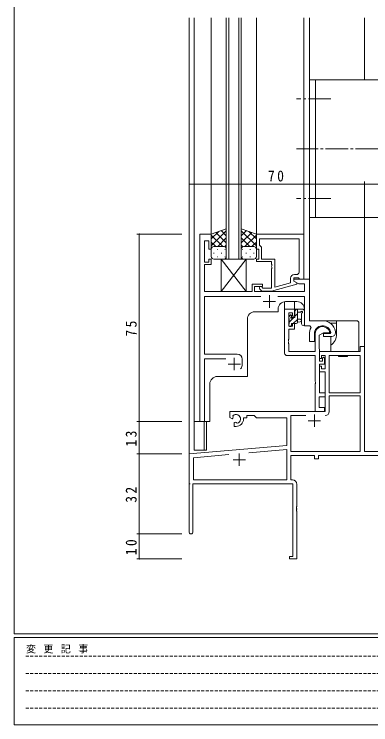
# Model space of a CAD drawing. Units: millimetres on the paper. Extents: x -420 to 373, y -297 to 267.
# Drawn here: x -417.7 to -275.1, y -297 to -12.6 of the extents above; entities that cross this region are included whole.
import ezdxf

# ---------------------------------------------------------------- set-up
doc = ezdxf.new("R2010")
doc.units = ezdxf.units.MM
doc.linetypes.add('CHAIN2', pattern=[12, 9, -1, 1, -1])
doc.linetypes.add('DASHED1', pattern=[1.8, 1.2, -0.6])
for name, color, linetype, lineweight in [('0-1_YKK_ZWAK', 7, 'Continuous', 9), ('0-3_YKK_11', 7, 'Continuous', 9), ('0-4_YKK_12', 2, 'Continuous', 9), ('0-5_YKK_13', 4, 'Continuous', 9), ('0-6_YKK_D', 6, 'Continuous', 9)]:
    doc.layers.add(name, color=color, linetype=linetype, lineweight=lineweight)
doc.styles.add('ＭＳ ゴシック', font='')
doc.styles.get('ＭＳ ゴシック').set_extended_font_data('MS Gothic')

msp = doc.modelspace()

# ---------------------------------------------------------------- linework, layer by layer
at = {"layer": '0-1_YKK_ZWAK'}
for p, q in [((-417.7, -260.575), (-417.7, 264.425)), ((352.3, -260.575), (-417.7, -260.575)), ((-417.7, -296.975), (-417.7, -261.975)), ((314.5, -261.975), (-417.7, -261.975)), ((-417.7, -296.975), (314.5, -296.975))]:
    msp.add_line(p, q, dxfattribs=at)
at = {"layer": '0-1_YKK_ZWAK', "linetype": 'DASHED1'}
for p, q in [((-413.101, -269.488), (-164.909, -269.488)), ((-413.101, -276.416), (-164.909, -276.416)), ((-413.101, -283.345), (-164.909, -283.345)), ((-413.101, -290.274), (-164.909, -290.274))]:
    msp.add_line(p, q, dxfattribs=at)
at = {"layer": '0-3_YKK_11'}
for p, q in [((-343.5, -100.575), (-343.5, -175.575)), ((-338.9, -100.575), (-343.5, -100.575)), ((-338.9, -106.575), (-338.9, -100.575)), ((-320.9, -106.575), (-320.9, -100.575)), ((-320.9, -100.575), (-301.9, -100.575)), ((-301.9, -100.575), (-301.9, -118.575)), ((-341.57, -103.275), (-339.9, -103.275)), ((-341.57, -111.775), (-341.57, -103.275)), ((-339.9, -103.275), (-339.9, -106.575)), ((-303.83, -102.505), (-319.6, -102.505)), ((-319.6, -102.505), (-319.6, -105.075)), ((-303.83, -102.505), (-319.6, -102.505)), ((-319.6, -105.075), (-319.4, -105.275)), ((-303.83, -115.775), (-303.83, -102.505)), ((-339.9, -106.575), (-338.9, -106.575)), ((-319.9, -106.575), (-320.9, -106.575)), ((-319.9, -110.575), (-319.9, -106.575)), ((-319.4, -105.275), (-318.9, -105.775)), ((-318.9, -105.775), (-318.9, -110.575)), ((-339.9, -110.575), (-339.9, -111.775)), ((-338.9, -110.575), (-339.9, -110.575)), ((-338.9, -112.775), (-338.9, -110.575)), ((-320.9, -110.575), (-319.9, -110.575)), ((-320.9, -111.575), (-320.9, -110.575)), ((-318.9, -110.575), (-313.5, -110.575)), ((-313.5, -110.575), (-313.5, -121.784)), ((-339.9, -111.775), (-341.57, -111.775)), ((-341.57, -112.775), (-338.9, -112.775)), ((-341.57, -117.617), (-341.57, -112.775)), ((-314.8, -111.575), (-320.9, -111.575)), ((-314.8, -112.617), (-314.8, -111.575)), ((-314.68, -112.8), (-314.8, -112.617)), ((-314.8, -113.534), (-314.68, -113.35)), ((-314.8, -113.617), (-314.8, -113.534)), ((-314.68, -113.8), (-314.8, -113.617)), ((-314.68, -113.35), (-314.68, -112.8)), ((-314.8, -114.534), (-314.68, -114.35)), ((-314.8, -122.175), (-314.8, -114.534)), ((-314.68, -114.35), (-314.68, -113.8)), ((-341.69, -117.8), (-341.57, -117.617)), ((-341.69, -118.35), (-341.69, -117.8)), ((-341.57, -118.534), (-341.69, -118.35)), ((-341.69, -118.8), (-341.57, -118.617)), ((-341.69, -119.35), (-341.69, -118.8)), ((-341.57, -119.534), (-341.69, -119.35)), ((-341.57, -118.617), (-341.57, -118.534)), ((-307.2, -120.096), (-307.2, -118.275)), ((-305.9, -118.075), (-305.9, -119.375)), ((-304.1, -118.075), (-305.9, -118.075)), ((-305.9, -118.575), (-305.9, -119.375)), ((-299.7, -118.575), (-305.9, -118.575)), ((-305.9, -119.375), (-303.943, -120.505)), ((-305.9, -119.375), (-304.7, -120.068)), ((-305.7, -116.775), (-304.83, -116.775)), ((-303.9, -118.275), (-304.1, -118.075)), ((-303.6, -118.575), (-303.9, -118.275)), ((-301.9, -118.575), (-303.6, -118.575)), ((-299.7, -135.275), (-299.7, -118.575)), ((-341.57, -123.575), (-341.57, -119.534)), ((-322.6, -120.575), (-322.6, -123.575)), ((-318.4, -120.575), (-322.6, -120.575)), ((-321.6, -121.575), (-318.4, -121.575)), ((-321.6, -123.575), (-321.6, -121.575)), ((-318.676, -121.751), (-318.251, -122.175)), ((-318.4, -121.575), (-318.4, -120.575)), ((-318.251, -122.175), (-314.8, -122.175)), ((-304.7, -120.668), (-314.803, -123.375)), ((-313.5, -121.784), (-307.2, -120.096)), ((-304.7, -120.068), (-304.7, -120.668)), ((-303.943, -120.505), (-301.63, -120.505)), ((-301.63, -120.505), (-301.63, -123.575)), ((-322.6, -123.575), (-341.57, -123.575)), ((-301.63, -123.575), (-321.6, -123.575)), ((-318.749, -123.375), (-319.524, -122.6)), ((-314.803, -123.375), (-318.749, -123.375)), ((-315.7, -125.075), (-315.7, -130.075)), ((-341.57, -125.505), (-319.05, -125.505)), ((-341.57, -148.575), (-341.57, -125.505)), ((-318.2, -127.575), (-313.2, -127.575)), ((-312.35, -125.505), (-301.63, -125.505)), ((-301.63, -125.505), (-301.63, -137.275)), ((-309.6, -130.575), (-305.7, -130.575)), ((-309.6, -148.205), (-309.6, -130.575)), ((-305.7, -130.575), (-305.7, -133.375)), ((-307.97, -132.075), (-307.97, -137.475)), ((-306.5, -132.075), (-307.97, -132.075)), ((-306.5, -133.375), (-306.5, -132.075)), ((-305.7, -133.375), (-306.5, -133.375)), ((-306.5, -136.375), (-305.7, -136.375)), ((-306.5, -137.475), (-306.5, -136.375)), ((-305.7, -136.375), (-305.7, -138.675)), ((-294.4, -135.275), (-299.7, -135.275)), ((-307.97, -137.475), (-306.5, -137.475)), ((-307.97, -138.675), (-307.97, -142.617)), ((-305.7, -138.675), (-307.97, -138.675)), ((-301.63, -137.275), (-299.479, -137.275)), ((-299.479, -137.275), (-299.041, -138.017)), ((-299.7, -140.575), (-299.7, -143.575)), ((-297.7, -143.575), (-297.7, -140.575)), ((-297.4, -147.575), (-297.4, -140.575)), ((-294.1, -140.075), (-295.77, -141.039)), ((-295.77, -141.039), (-295.77, -145.571)), ((-291.821, -140.075), (-294.1, -140.075)), ((-294.1, -140.375), (-294.1, -141.575)), ((-291.442, -140.375), (-294.1, -140.375)), ((-294.1, -141.575), (-290.7, -141.575)), ((-291.535, -139.686), (-291.821, -140.075)), ((-291.146, -140.025), (-291.442, -140.375)), ((-289.2, -139.58), (-289.206, -139.521)), ((-289.2, -140.075), (-289.2, -139.58)), ((-307.97, -142.617), (-308.09, -142.8)), ((-308.09, -142.8), (-308.09, -143.35)), ((-308.09, -143.35), (-307.97, -143.534)), ((-307.97, -143.617), (-308.09, -143.8)), ((-308.09, -143.8), (-308.09, -144.35)), ((-308.09, -144.35), (-307.97, -144.534)), ((-307.97, -143.534), (-307.97, -143.617)), ((-307.97, -144.534), (-307.97, -147.575)), ((-299.7, -143.575), (-297.7, -143.575)), ((-307.97, -147.575), (-297.4, -147.575)), ((-295.77, -145.571), (-295.7, -147.575)), ((-295.7, -147.575), (-295.7, -150.375)), ((-279.33, -147.575), (-295.7, -147.575)), ((-295.7, -147.575), (-295.7, -151.375)), ((-279.33, -145.575), (-279.33, -147.575)), ((-277.7, -145.575), (-279.33, -145.575)), ((-277.7, -187.575), (-277.7, -145.575)), ((-328.5, -148.575), (-341.57, -148.575)), ((-341.57, -150.505), (-333.05, -150.505)), ((-341.57, -175.575), (-341.57, -150.505)), ((-329.7, -150.075), (-329.7, -155.075)), ((-326.5, -152.575), (-326.5, -150.575)), ((-297.4, -149.205), (-308.6, -149.205)), ((-297.4, -159.617), (-297.4, -149.205)), ((-295.7, -150.375), (-294.9, -150.375)), ((-294.9, -149.205), (-293.4, -149.205)), ((-294.9, -150.375), (-294.9, -149.205)), ((-294.5, -150.275), (-294, -149.775)), ((-294.5, -151.375), (-294.5, -150.275)), ((-294, -149.775), (-293.7, -150.075)), ((-293.7, -150.075), (-293.7, -152.575)), ((-293.4, -149.205), (-293.4, -154.475)), ((-291.77, -149.205), (-291.77, -164.075)), ((-279.33, -149.205), (-291.77, -149.205)), ((-291.77, -149.205), (-291.77, -164.075)), ((-279.33, -164.075), (-279.33, -149.205)), ((-332.2, -152.575), (-327.2, -152.575)), ((-295.7, -151.375), (-294.5, -151.375)), ((-295.7, -152.575), (-295.7, -164.075)), ((-293.7, -152.575), (-295.7, -152.575)), ((-295.7, -153.375), (-295.7, -155.675)), ((-294.9, -153.375), (-295.7, -153.375)), ((-294.9, -154.475), (-294.9, -153.375)), ((-295.7, -155.675), (-293.4, -155.675)), ((-293.4, -154.475), (-294.9, -154.475)), ((-293.4, -155.675), (-293.4, -171.575)), ((-297.28, -159.8), (-297.4, -159.617)), ((-297.4, -160.534), (-297.28, -160.35)), ((-297.4, -171.575), (-297.4, -160.534)), ((-297.28, -160.35), (-297.28, -159.8)), ((-295.7, -164.075), (-293.4, -164.075)), ((-293.4, -164.075), (-293.4, -165.705)), ((-291.77, -164.075), (-279.33, -164.075)), ((-295.77, -165.705), (-295.77, -169.945)), ((-293.4, -165.705), (-295.77, -165.705)), ((-291.77, -165.275), (-291.77, -171.605)), ((-279.33, -165.275), (-291.77, -165.275)), ((-279.33, -187.575), (-279.33, -165.275)), ((-295.77, -169.945), (-293.7, -169.945)), ((-293.7, -169.945), (-293.7, -171.575)), ((-331.5, -171.575), (-331.5, -173.94)), ((-293.4, -171.575), (-331.5, -171.575)), ((-330.227, -173.753), (-330.265, -173.294)), ((-324.7, -173.205), (-321.77, -173.205)), ((-324.7, -174.075), (-324.7, -173.205)), ((-321.77, -173.205), (-320.9, -174.075)), ((-301.05, -173.205), (-307.07, -173.205)), ((-307.07, -173.205), (-307.07, -187.575)), ((-301.05, -173.205), (-307.07, -173.205)), ((-297.7, -172.775), (-297.7, -177.775)), ((-293.7, -171.575), (-297.4, -171.575)), ((-343.5, -175.575), (-341.57, -175.575)), ((-331.5, -173.94), (-330.6, -174.46)), ((-330.6, -174.46), (-330.25, -174.258)), ((-330.25, -174.258), (-330.227, -173.753)), ((-329.35, -175.817), (-329.7, -176.019)), ((-329.7, -176.019), (-329.7, -177.575)), ((-328.901, -176.049), (-329.35, -175.817)), ((-328.523, -176.311), (-328.901, -176.049)), ((-326, -174.075), (-324.7, -174.075)), ((-326, -174.575), (-326, -174.075)), ((-320.9, -174.075), (-308.7, -174.075)), ((-308.7, -174.075), (-308.7, -185.163)), ((-300.2, -175.275), (-295.2, -175.275)), ((-329.7, -177.575), (-329, -177.575)), ((-308.7, -185.163), (-347.7, -188.575)), ((-323.966, -188.135), (-308.7, -186.8)), ((-323.966, -188.135), (-308.7, -186.8)), ((-308.7, -186.8), (-308.7, -198.945)), ((-307.07, -187.575), (-279.33, -187.575)), ((-257.7, -187.575), (-277.7, -187.575)), ((-347.7, -188.575), (-347.7, -219.875)), ((-346.07, -190.069), (-331.853, -188.825)), ((-346.07, -198.945), (-346.07, -190.069)), ((-327.7, -188.375), (-327.7, -193.375)), ((-307.07, -189.205), (-297.7, -189.205)), ((-307.07, -198.945), (-307.07, -189.205)), ((-297.7, -189.205), (-297.7, -190.575)), ((-296.07, -189.205), (-271, -189.205)), ((-296.07, -190.575), (-296.07, -189.205)), ((-330.2, -190.875), (-325.2, -190.875)), ((-297.7, -190.575), (-296.07, -190.575)), ((-308.7, -198.945), (-346.07, -198.945)), ((-306.5, -198.945), (-307.07, -198.945)), ((-346.3, -200.575), (-306.33, -200.575)), ((-346.3, -219.875), (-346.3, -200.575)), ((-306.33, -200.575), (-306.33, -229.675)), ((-304.7, -209.617), (-304.7, -200.745)), ((-304.82, -209.8), (-304.7, -209.617)), ((-304.82, -210.35), (-304.82, -209.8)), ((-304.7, -210.534), (-304.82, -210.35)), ((-304.82, -210.8), (-304.7, -210.617)), ((-304.82, -211.35), (-304.82, -210.8)), ((-304.7, -211.534), (-304.82, -211.35)), ((-304.7, -210.617), (-304.7, -210.534)), ((-304.7, -230.575), (-304.7, -211.534)), ((-307.7, -229.675), (-307.7, -230.575)), ((-306.33, -229.675), (-307.7, -229.675)), ((-307.7, -230.575), (-304.7, -230.575))]:
    msp.add_line(p, q, dxfattribs=at)
for centre, radius, start, end in [((-304.83, -115.775), 1, 270, 359.99998), ((-305.7, -118.275), 1.5, 90, 179.99998), ((-319.1, -122.175), 0.6, 44.99998, 225), ((-294.4, -140.575), 5.3, 11.47835, 89.99998), ((-294.4, -140.575), 5.3, 151.13426, 179.99998), ((-294.4, -140.575), 3.3, 9.59402, 179.99998), ((-294.4, -140.575), 3, 17.23529, 179.99998), ((-290.7, -140.075), 1.5, 270, 359.99998), ((-328.5, -150.575), 2, 0, 89.99998), ((-308.6, -148.205), 1, 180, 269.99998), ((-329.7, -152.575), 3.2, 321.63347, 359.99998), ((-329, -174.575), 1.8, 285.36687, 134.63312), ((-293.37, -171.605), 1.6, 270, 359.99998), ((-329, -174.575), 3, 270, 359.99998), ((-306.5, -200.745), 1.8, 0, 89.99998), ((-347, -219.875), 0.7, 179.99998, 0)]:
    msp.add_arc(centre, radius, start, end, dxfattribs=at)
at = {"layer": '0-4_YKK_12'}
for p, q in [((-347.7, -14.075), (-347.7, -200.575)), ((-345.7, -175.575), (-345.7, -14.075)), ((-338.9, -101.075), (-338.9, -14.075)), ((-332.9, -14.075), (-332.9, -110.576)), ((-331.9, -110.576), (-331.9, -14.075)), ((-327.9, -14.075), (-327.9, -110.576)), ((-326.9, -110.576), (-326.9, -14.075)), ((-320.9, -14.075), (-320.9, -100.875)), ((-301.9, -14.075), (-301.9, -100.575)), ((-299.7, -14.075), (-299.7, -134.975)), ((-277.7, -14.075), (-277.7, -38.899)), ((-277.7, -93.899), (-277.7, -187.275)), ((-332.9, -110.576), (-326.9, -110.576)), ((-309.6, -130.575), (-309.6, -127.602)), ((-304.701, -127.575), (-309.201, -127.575)), ((-305.7, -130.575), (-305.7, -127.575)), ((-312.201, -130.575), (-312.201, -131.675)), ((-309.6, -130.575), (-305.7, -130.575)), ((-301.701, -130.575), (-301.701, -137.275)), ((-312.201, -131.675), (-321.5, -131.675)), ((-324.5, -134.675), (-324.5, -157.575)), ((-299.701, -137.275), (-301.701, -137.275)), ((-336.501, -157.575), (-324.5, -157.575)), ((-339.501, -175.575), (-339.501, -160.575)), ((-345.7, -175.575), (-345.7, -187.075)), ((-339.501, -175.575), (-345.7, -175.575)), ((-341.8, -175.575), (-341.8, -187.075)), ((-345.7, -187.075), (-341.8, -187.075)), ((-347.4, -200.575), (-347.7, -200.575))]:
    msp.add_line(p, q, dxfattribs=at)
for centre, start, end in [((-309.201, -130.575), 90, 180), ((-304.701, -130.575), 0, 90), ((-321.5, -134.675), 90, 180), ((-336.501, -160.575), 90, 180)]:
    msp.add_arc(centre, 3, start, end, dxfattribs=at)
at = {"layer": '0-5_YKK_13'}
for p, q in [((-299.7, -38.899), (-299.7, -93.899)), ((-263.331, -38.899), (-299.7, -38.899)), ((-297.2, -93.899), (-297.2, -38.899)), ((-299.7, -93.899), (-263.331, -93.899)), ((-332.9, -98.432), (-338.9, -100.575)), ((-338.9, -105.307), (-332.9, -99.307)), ((-338.9, -102.479), (-335.939, -99.518)), ((-332.9, -101.298), (-335.012, -99.187)), ((-332.9, -98.432), (-332.9, -106.575)), ((-326.9, -106.575), (-326.9, -98.432)), ((-326.9, -98.432), (-320.9, -100.575)), ((-326.9, -101.298), (-324.788, -99.187)), ((-320.9, -105.307), (-326.9, -99.307)), ((-320.9, -102.479), (-323.861, -99.518)), ((-338.9, -100.575), (-338.9, -106.575)), ((-334.28, -105.576), (-338.9, -100.955)), ((-332.9, -104.127), (-337.096, -99.931)), ((-336.34, -105.575), (-332.9, -102.136)), ((-326.9, -104.127), (-322.704, -99.931)), ((-323.46, -105.575), (-326.9, -102.136)), ((-325.52, -105.576), (-320.9, -100.955)), ((-320.9, -100.575), (-320.9, -106.575)), ((-337.108, -105.575), (-338.9, -103.784)), ((-333.568, -105.632), (-332.9, -104.964)), ((-326.232, -105.632), (-326.9, -104.964)), ((-322.692, -105.575), (-320.9, -103.784)), ((-338.9, -109.575), (-338.9, -106.575)), ((-337.9, -105.575), (-334.3, -105.575)), ((-337.5, -105.575), (-333.9, -105.575)), ((-336.565, -106.797), (-336.365, -106.797)), ((-333.535, -106.797), (-333.335, -106.797)), ((-332.9, -106.575), (-332.9, -109.575)), ((-326.9, -106.575), (-326.9, -109.575)), ((-326.265, -106.797), (-326.465, -106.797)), ((-322.3, -105.575), (-325.9, -105.575)), ((-321.9, -105.575), (-325.5, -105.575)), ((-323.235, -106.797), (-323.435, -106.797)), ((-320.9, -109.575), (-320.9, -106.575)), ((-337.98, -108.212), (-337.78, -108.212)), ((-333.9, -110.575), (-337.9, -110.575)), ((-336.565, -109.627), (-336.365, -109.627)), ((-334.95, -108.212), (-334.75, -108.212)), ((-334.9, -110.575), (-334.9, -123.575)), ((-334.9, -110.575), (-324.9, -110.575)), ((-334.9, -110.575), (-324.9, -123.575)), ((-324.9, -110.575), (-334.9, -123.575)), ((-333.535, -109.627), (-333.335, -109.627)), ((-326.265, -109.627), (-326.465, -109.627)), ((-325.9, -110.575), (-321.9, -110.575)), ((-324.85, -108.212), (-325.05, -108.212)), ((-324.9, -123.575), (-324.9, -110.575)), ((-323.235, -109.627), (-323.435, -109.627)), ((-321.82, -108.212), (-322.02, -108.212)), ((-334.9, -123.575), (-324.9, -123.575)), ((-304.809, -130.575), (-305.67, -131.437)), ((-305.37, -130.575), (-302.407, -130.575)), ((-304.47, -130.575), (-304.47, -135.875)), ((-301.668, -131.191), (-302.02, -130.759)), ((-307.114, -132.881), (-307.97, -133.737)), ((-307.882, -133.463), (-307.382, -132.963)), ((-306.87, -133.175), (-306.87, -133.514)), ((-305.67, -131.475), (-305.67, -130.875)), ((-304.47, -132.482), (-305.47, -133.482)), ((-303.29, -131.775), (-304.47, -131.775)), ((-302.8, -132.311), (-302.8, -136.559)), ((-301.6, -131.38), (-301.6, -136.559)), ((-307.97, -134.275), (-307.97, -133.675)), ((-305.964, -133.975), (-307.77, -135.782)), ((-307.77, -136.575), (-307.77, -134.475)), ((-304.47, -134.727), (-306.119, -136.375)), ((-304.47, -134.575), (-303.326, -134.677)), ((-304.47, -135.775), (-303.326, -135.673)), ((-294.4, -135.275), (-297.1, -135.275)), ((-294.4, -135.275), (-288.8, -135.275)), ((-291.302, -136.275), (-288.8, -136.275)), ((-288.8, -135.275), (-288.8, -136.275)), ((-280.9, -135.275), (-288.8, -135.275)), ((-288.8, -136.275), (-288.8, -140.575)), ((-307.97, -137.275), (-307.97, -136.775)), ((-307.17, -137.575), (-307.67, -137.575)), ((-306.87, -137.127), (-307.319, -137.575)), ((-291.1, -141.575), (-291.1, -145.1)), ((-291.1, -145.1), (-291.1, -147.575)), ((-291.1, -147.575), (-280.9, -147.575)), ((-287.911, -149.575), (-288.125, -149.205)), ((-288.075, -149.205), (-287.898, -149.575)), ((-287.1, -149.575), (-286.511, -149.575)), ((-286.725, -149.205), (-286.511, -149.575)), ((-286.511, -149.575), (-285.889, -149.575)), ((-285.675, -149.205), (-285.889, -149.575)), ((-285.889, -149.575), (-285.3, -149.575)), ((-285.3, -149.575), (-284.502, -149.575)), ((-284.502, -149.575), (-284.379, -149.327)), ((-284.502, -149.575), (-284.489, -149.575)), ((-284.275, -149.205), (-284.489, -149.575)), ((-284.379, -149.327), (-284.323, -149.205)), ((-340.8, -175.575), (-340.8, -187.075)), ((-341.8, -187.075), (-340.8, -187.075))]:
    msp.add_line(p, q, dxfattribs=at)
at = {"layer": '0-5_YKK_13', "linetype": 'CHAIN2'}
for p, q in [((-291.1, -46.399), (-304.8, -46.399)), ((-224.2, -66.399), (-304.8, -66.399)), ((-291.1, -86.399), (-304.8, -86.399))]:
    msp.add_line(p, q, dxfattribs=at)
at = {"layer": '0-5_YKK_13'}
for points in [[(-306.409, -133.975), (-305.47, -133.975), (-305.47, -131.675)], [(-304.97, -136.375), (-306.87, -136.375), (-306.87, -137.275)], [(-280.9, -147.575), (-279.9, -147.575), (-279.9, -136.275)], [(-287.911, -149.575), (-287.898, -149.575), (-287.1, -149.575)]]:
    msp.add_lwpolyline(points, dxfattribs=at)
for centre, radius, start, end in [((-337.9, -106.575), 1, 89.99998, 179.99998), ((-337.9, -106.575), 1, 89.99998, 179.99998), ((-333.9, -106.575), 1, 359.99998, 89.99998), ((-333.9, -106.575), 1, 359.99998, 89.99998), ((-325.9, -106.575), 1, 89.99998, 179.99998), ((-325.9, -106.575), 1, 89.99998, 179.99998), ((-321.9, -106.575), 1, 359.99998, 89.99998), ((-321.9, -106.575), 1, 359.99998, 89.99998), ((-337.9, -109.575), 1, 179.99998, 269.99998), ((-333.9, -109.575), 1, 269.99998, 359.99998), ((-325.9, -109.575), 1, 179.99998, 269.99998), ((-321.9, -109.575), 1, 269.99998, 359.99998), ((-305.37, -130.875), 0.3, 90, 180), ((-302.407, -131.075), 0.5, 39.23453, 90), ((-307.67, -133.675), 0.3, 135, 180), ((-307.17, -133.175), 0.3, 0, 134.99998), ((-307.17, -133.514), 0.3, 303.05573, 0), ((-305.47, -131.475), 0.2, 179.99998, 270), ((-303.29, -131.475), 0.3, 270, 329.99998), ((-302.77, -131.775), 0.3, 296.74368, 149.99998), ((-302.5, -132.311), 0.3, 116.74368, 180), ((-301.9, -131.38), 0.3, 0, 39.23453), ((-307.77, -134.275), 0.2, 180, 270), ((-306.87, -133.975), 0.25, 123.05573, 326.94426), ((-306.409, -134.275), 0.3, 90, 146.94426), ((-304.97, -135.875), 0.5, 270, 0), ((-303.37, -135.175), 0.5, 275.09206, 84.90793), ((-280.9, -136.275), 1, 0, 90), ((-307.77, -136.775), 0.2, 90, 180), ((-307.67, -137.275), 0.3, 180, 270), ((-307.17, -137.275), 0.3, 270, 0), ((-302.2, -136.559), 0.6, 180, 0), ((-294.4, -140.575), 5.6, 306.10632, 0)]:
    msp.add_arc(centre, radius, start, end, dxfattribs=at)
at = {"layer": '0-6_YKK_D'}
for p, q in [((-347.7, -97.575), (-347.7, -79.575)), ((-277.7, -97.575), (-277.7, -79.575)), ((-277.7, -97.575), (-277.7, -79.575)), ((-277.7, -80.575), (-347.7, -80.575)), ((-277.7, -80.575), (-257.7, -80.575)), ((-350.7, -100.575), (-368.7, -100.575)), ((-367.7, -100.575), (-367.7, -175.575)), ((-350.7, -175.575), (-368.7, -175.575)), ((-350.7, -175.575), (-368.7, -175.575)), ((-367.7, -188.575), (-367.7, -175.575)), ((-350.7, -188.575), (-368.7, -188.575)), ((-350.7, -188.575), (-368.7, -188.575)), ((-367.7, -188.575), (-367.7, -220.575)), ((-350.7, -220.575), (-368.7, -220.575)), ((-350.7, -220.575), (-368.7, -220.575)), ((-367.7, -220.575), (-367.7, -230.575)), ((-350.7, -230.575), (-368.7, -230.575))]:
    msp.add_line(p, q, dxfattribs=at)
for centre, start, end in [((-347.7, -80.575), 0, 180), ((-347.7, -80.575), 180, 0), ((-277.7, -80.575), 0, 180), ((-277.7, -80.575), 0, 180), ((-277.7, -80.575), 180, 0), ((-277.7, -80.575), 180, 0), ((-367.7, -100.575), 90, 270), ((-367.7, -100.575), 270, 90), ((-367.7, -175.575), 90, 270), ((-367.7, -175.575), 90, 270), ((-367.7, -175.575), 270, 90), ((-367.7, -175.575), 270, 90), ((-367.7, -188.575), 90, 270), ((-367.7, -188.575), 90, 270), ((-367.7, -188.575), 270, 90), ((-367.7, -188.575), 270, 90), ((-367.7, -220.575), 90, 270), ((-367.7, -220.575), 90, 270), ((-367.7, -220.575), 270, 90), ((-367.7, -220.575), 270, 90), ((-367.7, -230.575), 90, 270), ((-367.7, -230.575), 270, 90)]:
    msp.add_arc(centre, 0.106, start, end, dxfattribs=at)

# ---------------------------------------------------------------- texts
at = {"layer": '0-1_YKK_ZWAK', "insert": (-412.986, -268.422), "char_height": 2.933, "attachment_point": 7, "style": 'ＭＳ ゴシック'}
msp.add_mtext('\\T1.16;変\\~更\\~記\\~事', dxfattribs=at)
at = {"layer": '0-6_YKK_D', "color": 3, "insert": (-316.22, -79.575), "char_height": 4.399, "attachment_point": 7, "style": 'ＭＳ ゴシック'}
msp.add_mtext('\\T1.36;\\W0.9;70', dxfattribs=at)
at = {"layer": '0-6_YKK_D', "color": 3, "char_height": 4.399, "attachment_point": 7, "rotation": 90, "style": 'ＭＳ ゴシック'}
for s, insert in [('\\T1.36;\\W0.9;75', (-368.7, -141.595)), ('\\T1.36;\\W0.9;13', (-368.7, -185.595)), ('\\T1.36;\\W0.9;32', (-368.7, -208.095)), ('\\T1.36;\\W0.9;10', (-368.7, -229.095))]:
    msp.add_mtext(s, dxfattribs=dict(at, insert=insert))

doc.saveas('drawing.dxf')
